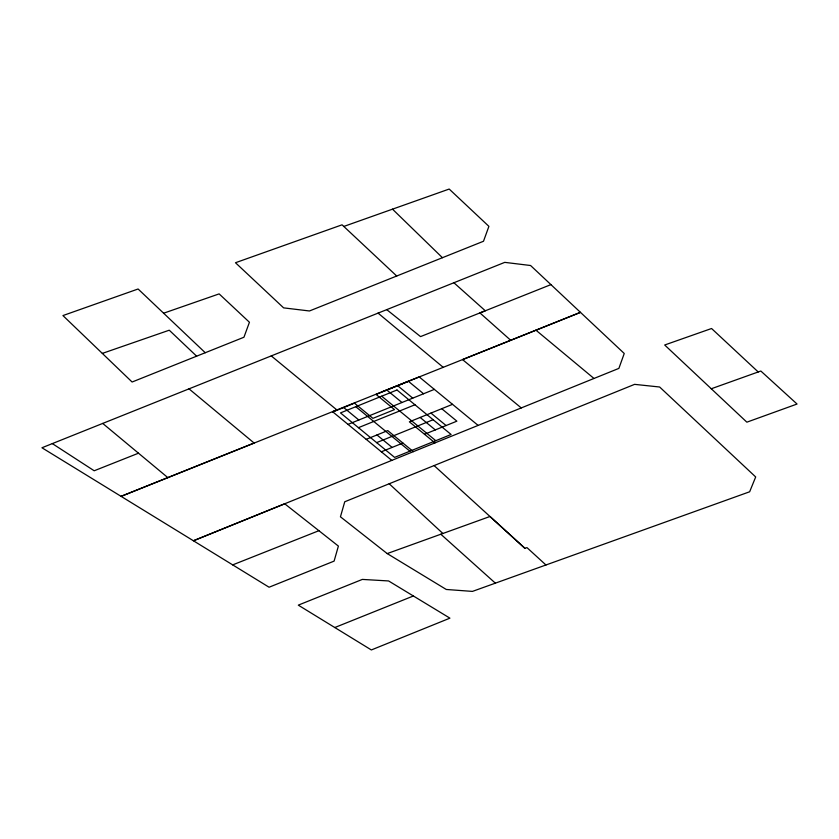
<?xml version="1.0" encoding="UTF-8"?>
<svg xmlns="http://www.w3.org/2000/svg" width="839" height="839" viewBox="0 0 839 839"><rect width="100%" height="100%" fill="white"/><g stroke="black" fill="none" stroke-linecap="round" stroke-linejoin="round"><path stroke-width="1.26" d="M332.894 411.918L354.467 403.171L372.925 418.346L394.498 409.6L376.05 394.424L408.404 381.305L423.559 393.764M348.017 424.387L434.35 389.38M358.452 427.67L414.959 404.765M366.192 439.332L387.765 430.585L413.375 451.644M452.515 404.335L409.369 421.828L434.98 442.887M376.638 442.625L433.134 419.72M381.336 451.791L402.909 443.044M424.524 434.287L456.877 421.168L441.733 408.708M593.981 378.462L193.421 540.767L41.95 447.764L504.763 262.366L530.584 265.512L624.247 353.481L618.878 368.394L593.981 378.462L535.964 330.199L462.541 359.595L521.271 407.932M205.251 352.726L138.099 288.994L62.935 315.569L132.101 382.018L243.95 337.236L249.435 322.26L219.136 293.891L163.605 313.209M396.721 276.021L342.06 224.821L235.476 262.733L283.624 307.871L309.455 310.975L483.495 241.254L488.906 226.362L449.19 189.048L343.812 226.446M189.006 388.845L254.123 443.044L121.068 496.363L336.858 409.935L271.27 355.904M535.964 330.199L580.483 312.349L382.741 391.551M334.803 627.53L413.375 595.984L449.924 618.154L371.352 649.952L298.296 605.139L362.343 579.413L388.593 580.945L413.375 595.984M550.929 284.62L479.939 312.926L510.72 340.288M138.498 453.196L94.199 470.773L52.322 443.6M232.686 564.888L318.904 530.699L338.39 546.095L334.1 561.113L269.078 587.227L193.421 540.767L284.715 503.788L318.904 530.699M387.209 553.583L446.275 589.471L472.441 591.401L749.646 491.78L755.687 476.961L659.643 387.01L634.599 384.356L344.745 501.774L340.445 516.803L387.209 553.583L489.986 516.488L524.899 548.307L526.955 547.605L545.958 564.993M758.215 371.96L760.837 371.027L797.05 404.031L746.857 422.174L664.687 344.997L711.566 328.51L758.215 371.96L711.273 388.761M102.348 353.397L169.258 330.199L196.63 356.176M386.748 309.654L420.549 336.607L485.309 310.776L453.889 282.743M478.125 425.404L419.206 376.921L332.548 411.666L391.803 460.391M397.623 385.678L412.767 398.137M430.942 413.082L446.096 425.541M386.831 390.051L401.986 402.51M420.161 417.455L435.305 429.914M381.682 396.197L435.798 440.695M355.788 406.695L409.904 451.193M343.686 407.544L358.83 420.003M376.973 434.959L392.128 447.418M378.053 313.104L443.212 367.325M102.715 423.422L167.831 477.611M440.842 534.244L495.346 583.147M434.099 465.572L524.899 548.307M389.191 483.757L442.887 533.489M392.505 209.163L442.436 257.699M396.983 389.999L340.487 412.903L394.603 457.391L451.099 434.487L396.983 389.999"/></g></svg>
